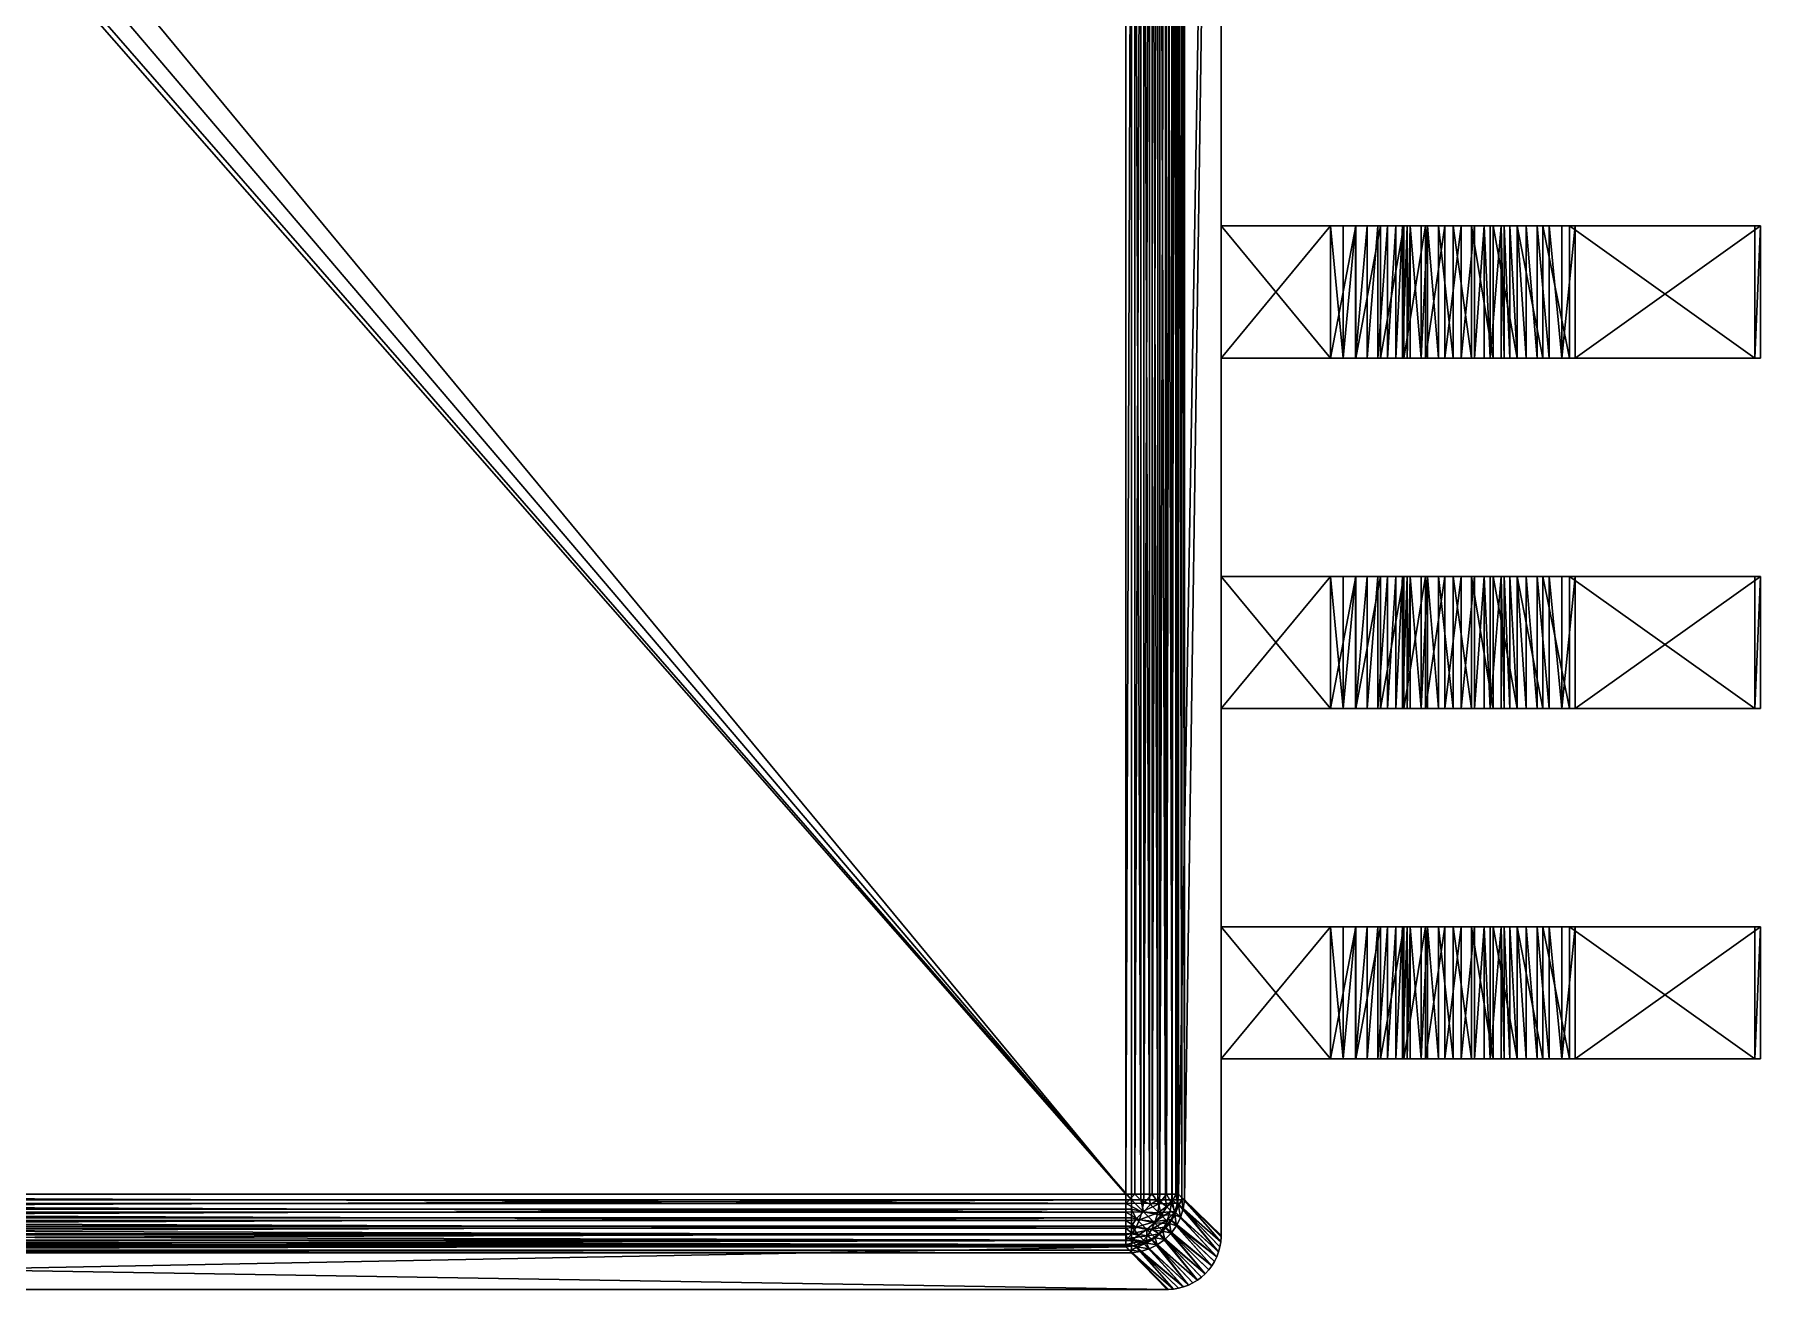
# Model space of a CAD drawing. Extents: x -3.2 to 3.2, y -2.5 to 2.5.
# Drawn here: x 0 to 3.2, y -2.5 to -0.172 of the extents above; entities that cross this region are included whole.
import ezdxf

# ---------------------------------------------------------------- set-up
doc = ezdxf.new("R2010")
doc.units = 0
for name, color, linetype in [('BODY_TSSOP_ncl1_1', 250, 'CONTINUOUS'), ('LEAD_TSSOP_ncl1_15', 7, 'CONTINUOUS'), ('LEAD_TSSOP_ncl1_17', 7, 'CONTINUOUS'), ('LEAD_TSSOP_ncl1_19', 7, 'CONTINUOUS')]:
    doc.layers.add(name, color=color, linetype=linetype)

msp = doc.modelspace()

# ---------------------------------------------------------------- meshes
at = {"layer": 'BODY_TSSOP_ncl1_1', "color": 250}
mesh = msp.add_polyface(dxfattribs=at)
corners = [(-2.033999, 2.333999, 0.13), (-2.033999, -2.333999, 0.13), (2.033999, -2.333999, 0.13), (-2.050934, 2.333999, 0.131444), (-2.050934, -2.333999, 0.131444), (-2.06738, 2.333999, 0.135736), (-2.06738, -2.333999, 0.135736), (-2.082861, 2.333999, 0.14275), (-2.082861, -2.333999, 0.14275), (-2.096931, 2.333999, 0.152285), (-2.096931, -2.333999, 0.152285), (-2.109183, 2.333999, 0.164065), (-2.109183, -2.333999, 0.164065), (-2.119263, 2.333999, 0.17775), (-2.119263, -2.333999, 0.17775), (-2.12688, 2.333999, 0.192944), (-2.12688, -2.333999, 0.192944), (-2.131814, 2.333999, 0.209209), (-2.131814, -2.333999, 0.209209), (-2.2, -2.4, 0.53), (-2.2, 2.4, 0.53), (-2.2, -2.4, 0.68), (-2.121186, 2.323371, 1.050791), (-2.121186, -2.323371, 1.050791), (-2.116252, -2.323371, 1.067056), (-2.116252, 2.323371, 1.067056), (-2.108635, -2.323371, 1.08225), (-2.108635, 2.323371, 1.08225), (-2.098555, -2.323371, 1.095935), (-2.098555, 2.323371, 1.095935), (-2.086303, -2.323371, 1.107715), (-2.086303, 2.323371, 1.107715), (-2.056752, -2.323371, 1.124264), (-2.040306, 2.323371, 1.128556), (-2.040306, -2.323371, 1.128556), (-2.023371, 2.323371, 1.13), (-2.023371, -2.323371, 1.13), (-2.072233, -2.323371, 1.11725), (-2.072233, 2.323371, 1.11725), (-2.056752, 2.323371, 1.124264), (-1.2, 1.35359, 1.13), (-1.263192, 1.324123, 1.13), (-1.330541, 1.306077, 1.13), (-1.4, 1.3, 1.13), (-1.469459, 1.306077, 1.13), (-1.536808, 1.324123, 1.13), (-1.6, 1.35359, 1.13), (-1.657115, 1.393582, 1.13), (-1.706418, 1.442885, 1.13), (-1.74641, 1.5, 1.13), (-1.793923, 1.630541, 1.13), (-1.775877, 1.563192, 1.13)]
mesh.append_faces([[corners[k] for k in face] for face in [(0, 1, 2), (1, 3, 4), (4, 5, 6), (6, 7, 8), (8, 9, 10), (10, 11, 12), (12, 13, 14), (14, 15, 16), (16, 17, 18), (19, 18, 20), (21, 22, 23), (24, 23, 25), (26, 24, 27), (28, 26, 29), (30, 28, 31), (32, 33, 34), (34, 35, 36), (37, 30, 38), (32, 37, 39), (35, 34, 33), (33, 32, 39), (19, 20, 21), (40, 36, 41), (41, 36, 42), (42, 36, 43), (43, 36, 44), (44, 36, 45), (45, 36, 46), (46, 36, 47), (47, 36, 48), (48, 36, 49), (36, 35, 50), (49, 36, 51), (51, 36, 50)]], dxfattribs={"color": 250})
mesh = msp.add_polyface(dxfattribs=at)
corners = [(2.2, -2.4, 0.53), (2.2, 2.4, 0.53), (2.131814, -2.333999, 0.209209), (2.12688, 2.333999, 0.192944), (2.12688, -2.333999, 0.192944), (2.119263, 2.333999, 0.17775), (2.119263, -2.333999, 0.17775), (2.109183, 2.333999, 0.164065), (2.109183, -2.333999, 0.164065), (2.096931, 2.333999, 0.152285), (2.096931, -2.333999, 0.152285), (2.082861, 2.333999, 0.14275), (2.082861, -2.333999, 0.14275), (2.06738, -2.333999, 0.135736), (2.069238, -2.342398, 0.136792), (2.099505, -2.346801, 0.155535), (2.120973, -2.344321, 0.181741), (2.129693, -2.350537, 0.206144), (2.050934, -2.333999, 0.131444), (2.056222, -2.356222, 0.135067), (2.033999, -2.333999, 0.13), (-2.033999, -2.350934, 0.131444), (-2.033999, -2.333999, 0.13), (2.2, -2.4, 0.68), (2.2, 2.4, 0.68), (2.121186, -2.323371, 1.050791), (2.119065, -2.339909, 1.053856), (2.116252, -2.323371, 1.067056), (2.10772, -2.339866, 1.08112), (2.114195, -2.355971, 1.056235), (2.098555, -2.323371, 1.095935), (2.085332, -2.340869, 1.106516), (2.023371, -2.323371, 1.13), (2.040306, -2.323371, 1.128556), (2.023371, -2.340306, 1.128556), (2.072233, -2.323371, 1.11725), (2.055837, -2.339866, 1.123134), (2.056752, -2.323371, 1.124264), (2.086303, -2.323371, 1.107715), (2.108635, -2.323371, 1.08225), (-2.023371, -2.323371, 1.13), (-2.023371, -2.340306, 1.128556), (-1.2, 1.35359, 1.13)]
mesh.append_faces([[corners[k] for k in face] for face in [(0, 1, 2), (2, 3, 4), (4, 5, 6), (6, 7, 8), (8, 9, 10), (10, 11, 12), (12, 13, 14), (10, 12, 15), (6, 8, 16), (2, 4, 17), (17, 4, 16), (4, 6, 16), (8, 10, 15), (14, 18, 19), (18, 20, 19), (13, 18, 14), (21, 20, 22), (23, 24, 0), (25, 26, 27), (28, 26, 29), (27, 26, 28), (30, 28, 31), (32, 33, 34), (35, 31, 36), (34, 33, 36), (37, 35, 36), (33, 37, 36), (38, 30, 31), (35, 38, 31), (39, 27, 28), (30, 39, 28), (34, 40, 32), (40, 34, 41), (32, 40, 42)]], dxfattribs={"color": 250})
mesh = msp.add_polyface(dxfattribs=at)
corners = [(2.033999, 2.333999, 0.13), (-2.033999, 2.333999, 0.13), (2.033999, -2.333999, 0.13), (2.2, 2.4, 0.53), (2.131814, 2.333999, 0.209209), (2.131814, -2.333999, 0.209209), (2.050934, 2.333999, 0.131444), (2.050934, -2.333999, 0.131444), (2.06738, 2.333999, 0.135736), (2.06738, -2.333999, 0.135736), (2.082861, 2.333999, 0.14275), (2.082861, -2.333999, 0.14275), (2.096931, 2.333999, 0.152285), (2.096931, -2.333999, 0.152285), (2.109183, 2.333999, 0.164065), (2.109183, -2.333999, 0.164065), (2.119263, 2.333999, 0.17775), (2.119263, -2.333999, 0.17775), (2.12688, 2.333999, 0.192944), (2.12688, -2.333999, 0.192944), (2.2, 2.4, 0.68), (2.2, -2.4, 0.53), (2.2, -2.4, 0.68), (2.121186, -2.323371, 1.050791), (2.121186, 2.323371, 1.050791), (2.116252, 2.323371, 1.067056), (2.116252, -2.323371, 1.067056), (2.108635, 2.323371, 1.08225), (2.108635, -2.323371, 1.08225), (2.098555, 2.323371, 1.095935), (2.098555, -2.323371, 1.095935), (2.086303, 2.323371, 1.107715), (2.086303, -2.323371, 1.107715), (2.056752, 2.323371, 1.124264), (2.040306, -2.323371, 1.128556), (2.040306, 2.323371, 1.128556), (2.023371, -2.323371, 1.13), (2.023371, 2.323371, 1.13), (2.072233, 2.323371, 1.11725), (2.072233, -2.323371, 1.11725), (2.056752, -2.323371, 1.124264), (-1.093582, 1.442885, 1.13), (-1.142885, 1.393582, 1.13), (-1.2, 1.35359, 1.13)]
mesh.append_faces([[corners[k] for k in face] for face in [(0, 1, 2), (3, 4, 5), (6, 0, 7), (8, 6, 9), (10, 8, 11), (12, 10, 13), (14, 12, 15), (16, 14, 17), (18, 16, 19), (4, 18, 5), (11, 8, 9), (9, 6, 7), (7, 0, 2), (20, 3, 21), (22, 23, 20), (20, 23, 24), (25, 24, 26), (27, 25, 28), (29, 27, 30), (31, 29, 32), (33, 34, 35), (35, 36, 37), (38, 31, 39), (33, 38, 40), (36, 35, 34), (34, 33, 40), (40, 38, 39), (39, 31, 32), (32, 29, 30), (30, 27, 28), (28, 25, 26), (26, 24, 23), (37, 36, 41), (41, 36, 42), (42, 36, 43)]], dxfattribs={"color": 250})
mesh = msp.add_polyface(dxfattribs=at)
corners = [(2.042398, -2.369238, 0.136792), (2.056222, -2.356222, 0.135067), (2.033999, -2.350934, 0.131444), (2.033999, -2.382861, 0.14275), (2.062006, -2.388846, 0.151213), (2.033999, -2.36738, 0.135736), (2.076193, -2.376193, 0.149754), (2.088846, -2.362006, 0.151213), (2.033999, -2.333999, 0.13), (2.069238, -2.342398, 0.136792), (2.091888, -2.391888, 0.172574), (-2.033999, -2.350934, 0.131444), (-2.033999, -2.36738, 0.135736), (-2.033999, -2.382861, 0.14275), (-2.033999, -2.396931, 0.152285), (2.053119, -2.355851, 1.119778), (2.023371, -2.340306, 1.128556), (2.055837, -2.339866, 1.123134), (2.048683, -2.370834, 1.1143), (2.023371, -2.356752, 1.124264), (2.023371, -2.372233, 1.11725), (2.023371, -2.386303, 1.107715), (2.042666, -2.384353, 1.10687), (2.085332, -2.340869, 1.106516), (2.082449, -2.357827, 1.102956), (2.077744, -2.373722, 1.097145), (2.07136, -2.388064, 1.089262), (-2.023371, -2.340306, 1.128556), (-2.023371, -2.372233, 1.11725), (-2.023371, -2.356752, 1.124264), (-2.023371, -2.386303, 1.107715)]
mesh.append_faces([[corners[k] for k in face] for face in [(0, 1, 2), (3, 4, 0), (5, 0, 2), (6, 0, 4), (5, 3, 0), (6, 7, 1), (0, 6, 1), (2, 1, 8), (1, 7, 9), (4, 10, 6), (2, 8, 11), (5, 2, 12), (3, 5, 13), (14, 3, 13), (13, 5, 12), (12, 2, 11), (15, 16, 17), (18, 19, 15), (19, 16, 15), (20, 19, 18), (21, 20, 22), (22, 20, 18), (23, 15, 17), (15, 23, 24), (24, 18, 15), (18, 24, 25), (25, 22, 18), (22, 25, 26), (19, 27, 16), (20, 21, 28), (19, 20, 29), (27, 19, 29), (29, 20, 28), (28, 21, 30)]], dxfattribs={"color": 250})
mesh = msp.add_polyface(dxfattribs=at)
corners = [(2.2, -2.4, 0.53), (2.131814, -2.333999, 0.209209), (2.199977, -2.402162, 0.52989), (2.104256, -2.377416, 0.173617), (2.11407, -2.361366, 0.17671), (2.088846, -2.362006, 0.151213), (2.120973, -2.344321, 0.181741), (2.109183, -2.333999, 0.164065), (2.117342, -2.381725, 0.20214), (2.124823, -2.366599, 0.203765), (2.099505, -2.346801, 0.155535), (2.082861, -2.333999, 0.14275), (2.069238, -2.342398, 0.136792), (2.107466, -2.395479, 0.201316), (2.091888, -2.391888, 0.172574), (2.129693, -2.350537, 0.206144), (2.076193, -2.376193, 0.149754), (2.199977, -2.402162, 0.68011), (2.121186, -2.323371, 1.050791), (2.2, -2.4, 0.68), (2.114195, -2.355971, 1.056235), (2.106714, -2.371097, 1.05786), (2.100567, -2.370834, 1.072286), (2.10772, -2.339866, 1.08112), (2.105002, -2.355851, 1.077764), (2.096838, -2.384851, 1.058684), (2.094549, -2.384353, 1.064855), (2.07136, -2.388064, 1.089262), (2.082449, -2.357827, 1.102956), (2.077744, -2.373722, 1.097145), (2.084851, -2.396838, 1.058684), (2.085332, -2.340869, 1.106516), (2.119065, -2.339909, 1.053856), (2.195302, -2.430288, 0.682548), (2.199318, -2.411661, 0.681029), (2.195302, -2.430288, 0.527452), (2.199318, -2.411661, 0.528971)]
mesh.append_faces([[corners[k] for k in face] for face in [(0, 1, 2), (3, 4, 5), (6, 7, 4), (8, 9, 4), (10, 11, 5), (5, 11, 12), (13, 8, 3), (14, 13, 3), (4, 7, 10), (9, 15, 6), (3, 8, 4), (4, 9, 6), (5, 4, 10), (3, 16, 14), (16, 3, 5), (17, 18, 19), (20, 21, 22), (23, 20, 24), (21, 25, 26), (27, 22, 26), (28, 24, 29), (29, 22, 27), (24, 20, 22), (29, 24, 22), (25, 30, 26), (22, 21, 26), (23, 28, 31), (28, 23, 24), (20, 32, 33), (32, 18, 34), (34, 18, 17), (15, 9, 35), (1, 15, 36), (2, 1, 36)]], dxfattribs={"color": 250})
mesh = msp.add_polyface(dxfattribs=at)
corners = [(2.199977, -2.402162, 0.68011), (2.2, -2.4, 0.68), (2.199977, -2.402162, 0.52989), (2.187804, -2.447856, 0.683596), (2.191972, -2.43925, 0.683134), (2.187804, -2.447856, 0.526404), (2.195302, -2.430288, 0.682548), (2.191972, -2.43925, 0.526866), (2.197757, -2.421063, 0.681845), (2.195302, -2.430288, 0.527452), (2.199318, -2.411661, 0.681029), (2.197757, -2.421063, 0.528155), (2.199318, -2.411661, 0.528971), (2.2, -2.4, 0.53), (2.096838, -2.384851, 1.058684), (2.106714, -2.371097, 1.05786), (2.182839, -2.456015, 0.683928), (2.084851, -2.396838, 1.058684), (2.170711, -2.470711, 0.684195), (2.071097, -2.406714, 1.05786), (2.156015, -2.482839, 0.683928), (2.114195, -2.355971, 1.056235), (2.177124, -2.463654, 0.684128), (2.119065, -2.339909, 1.053856), (2.095479, -2.407466, 0.201316), (2.081725, -2.417342, 0.20214), (2.156015, -2.482839, 0.526072), (2.107466, -2.395479, 0.201316), (2.170711, -2.470711, 0.525805), (2.117342, -2.381725, 0.20214), (2.182839, -2.456015, 0.526072), (2.124823, -2.366599, 0.203765), (2.129693, -2.350537, 0.206144), (2.177124, -2.463654, 0.525872)]
mesh.append_faces([[corners[k] for k in face] for face in [(0, 1, 2), (3, 4, 5), (4, 6, 7), (6, 8, 9), (8, 10, 11), (10, 0, 12), (5, 4, 7), (7, 6, 9), (9, 8, 11), (11, 10, 12), (12, 0, 2), (2, 1, 13), (14, 15, 16), (17, 14, 18), (19, 17, 20), (15, 21, 4), (18, 14, 22), (22, 14, 16), (16, 15, 3), (3, 15, 4), (4, 21, 6), (6, 23, 8), (8, 23, 10), (24, 25, 26), (27, 24, 28), (29, 27, 30), (31, 29, 7), (12, 32, 11), (11, 32, 9), (9, 31, 7), (7, 29, 5), (5, 29, 30), (30, 27, 33), (33, 27, 28)]], dxfattribs={"color": 250})
mesh = msp.add_polyface(dxfattribs=at)
corners = [(-2.033999, -2.431814, 0.209209), (2.033999, -2.42688, 0.192944), (-2.033999, -2.42688, 0.192944), (2.033999, -2.419263, 0.17775), (-2.033999, -2.419263, 0.17775), (2.033999, -2.409183, 0.164065), (-2.033999, -2.409183, 0.164065), (2.033999, -2.396931, 0.152285), (-2.033999, -2.396931, 0.152285), (-2.050537, -2.429693, 0.206144), (-2.066599, -2.424823, 0.203765), (-2.044321, -2.420973, 0.181741), (-2.062006, -2.388846, 0.151213), (-2.061366, -2.41407, 0.17671), (-2.046801, -2.399505, 0.155535), (-2.033999, -2.382861, 0.14275), (-2.042398, -2.369238, 0.136792), (-2.111661, -2.499318, 0.528971), (-2.1, -2.5, 0.68), (2.1, -2.5, 0.68), (-2.1, -2.5, 0.53), (-2.023371, -2.421186, 1.050791), (2.023371, -2.421186, 1.050791), (-2.039909, -2.419065, 1.053856), (-2.111661, -2.499318, 0.681029), (-2.055971, -2.414195, 1.056235), (-2.039866, -2.40772, 1.08112), (-2.023371, -2.416252, 1.067056), (-2.023371, -2.398555, 1.095935), (-2.040869, -2.385332, 1.106516), (-2.055851, -2.405002, 1.077764), (-2.057827, -2.382449, 1.102956), (-2.073722, -2.377744, 1.097145), (-2.023371, -2.386303, 1.107715), (-2.023371, -2.372233, 1.11725), (-2.023371, -2.408635, 1.08225), (-2.070834, -2.400567, 1.072286)]
mesh.append_faces([[corners[k] for k in face] for face in [(0, 1, 2), (2, 3, 4), (4, 5, 6), (6, 7, 8), (9, 0, 2), (10, 9, 11), (11, 9, 2), (12, 13, 14), (13, 10, 11), (14, 15, 12), (12, 15, 16), (13, 6, 14), (11, 6, 13), (4, 6, 11), (2, 4, 11), (8, 15, 14), (6, 8, 14), (0, 9, 17), (18, 19, 20), (21, 22, 18), (23, 21, 24), (25, 26, 23), (27, 23, 26), (28, 26, 29), (27, 21, 23), (25, 30, 26), (31, 30, 32), (33, 28, 29), (34, 33, 29), (35, 27, 26), (28, 35, 26), (30, 25, 36), (26, 31, 29), (31, 26, 30)]], dxfattribs={"color": 250})
mesh = msp.add_polyface(dxfattribs=at)
corners = [(2.033999, -2.431814, 0.209209), (2.050537, -2.429693, 0.206144), (2.033999, -2.42688, 0.192944), (2.044321, -2.420973, 0.181741), (2.033999, -2.396931, 0.152285), (2.046801, -2.399505, 0.155535), (2.033999, -2.382861, 0.14275), (2.033999, -2.409183, 0.164065), (2.033999, -2.419263, 0.17775), (2.061366, -2.41407, 0.17671), (-2.033999, -2.396931, 0.152285), (-2.033999, -2.409183, 0.164065), (-2.033999, -2.419263, 0.17775), (-2.033999, -2.42688, 0.192944), (-2.033999, -2.431814, 0.209209), (2.1, -2.5, 0.68), (2.1, -2.5, 0.53), (-2.1, -2.5, 0.53), (2.026673, -2.405386, 1.087119), (2.054394, -2.410377, 1.06831), (2.023371, -2.408635, 1.08225), (2.035253, -2.39599, 1.097715), (2.023371, -2.386303, 1.107715), (2.042666, -2.384353, 1.10687), (2.039909, -2.419065, 1.053856), (2.023371, -2.416252, 1.067056), (2.023371, -2.421186, 1.050791), (2.063496, -2.400409, 1.07955), (2.023371, -2.398555, 1.095935), (-2.023371, -2.416252, 1.067056), (-2.023371, -2.408635, 1.08225), (-2.023371, -2.398555, 1.095935), (-2.023371, -2.386303, 1.107715), (-2.023371, -2.421186, 1.050791), (-2.1, -2.5, 0.68)]
mesh.append_faces([[corners[k] for k in face] for face in [(0, 1, 2), (2, 1, 3), (4, 5, 6), (7, 8, 3), (7, 9, 5), (8, 2, 3), (7, 3, 9), (4, 7, 5), (4, 6, 10), (7, 4, 11), (8, 7, 12), (2, 8, 13), (0, 2, 14), (15, 16, 17), (18, 19, 20), (21, 22, 23), (19, 24, 25), (24, 26, 25), (21, 27, 18), (20, 19, 25), (28, 22, 21), (28, 21, 18), (20, 28, 18), (25, 26, 29), (20, 25, 30), (28, 20, 31), (22, 28, 32), (32, 28, 31), (31, 20, 30), (30, 25, 29), (29, 26, 33), (26, 15, 34), (16, 0, 14), (17, 16, 14)]], dxfattribs={"color": 250})
mesh = msp.add_polyface(dxfattribs=at)
corners = [(2.077416, -2.404256, 0.173617), (2.095479, -2.407466, 0.201316), (2.091888, -2.391888, 0.172574), (2.061366, -2.41407, 0.17671), (2.081725, -2.417342, 0.20214), (2.050537, -2.429693, 0.206144), (2.066599, -2.424823, 0.203765), (2.044321, -2.420973, 0.181741), (2.062006, -2.388846, 0.151213), (2.046801, -2.399505, 0.155535), (2.107466, -2.395479, 0.201316), (2.033999, -2.382861, 0.14275), (2.063496, -2.400409, 1.07955), (2.084851, -2.396838, 1.058684), (2.071097, -2.406714, 1.05786), (2.07136, -2.388064, 1.089262), (2.094549, -2.384353, 1.064855), (2.055971, -2.414195, 1.056235), (2.054394, -2.410377, 1.06831), (2.026673, -2.405386, 1.087119), (2.042666, -2.384353, 1.10687), (2.035253, -2.39599, 1.097715), (2.039909, -2.419065, 1.053856), (2.023371, -2.421186, 1.050791), (2.102162, -2.499977, 0.68011), (2.1, -2.5, 0.68), (2.13925, -2.491972, 0.683134), (2.130288, -2.495302, 0.682548), (2.111661, -2.499318, 0.681029), (2.121063, -2.497757, 0.681845), (2.13925, -2.491972, 0.526866), (2.130288, -2.495302, 0.527452), (2.033999, -2.431814, 0.209209), (2.111661, -2.499318, 0.528971), (2.121063, -2.497757, 0.528155), (2.102162, -2.499977, 0.52989), (2.1, -2.5, 0.53)]
mesh.append_faces([[corners[k] for k in face] for face in [(0, 1, 2), (3, 4, 0), (5, 6, 7), (6, 4, 3), (4, 1, 0), (8, 9, 3), (1, 10, 2), (0, 8, 3), (7, 6, 3), (8, 11, 9), (2, 8, 0), (12, 13, 14), (15, 16, 13), (14, 17, 18), (19, 12, 18), (20, 15, 21), (15, 13, 12), (21, 15, 12), (17, 22, 18), (12, 14, 18), (23, 24, 25), (17, 14, 26), (22, 17, 27), (23, 22, 28), (24, 23, 28), (28, 22, 29), (29, 22, 27), (4, 6, 30), (6, 5, 31), (5, 32, 33), (31, 5, 34), (34, 5, 33), (33, 32, 35), (35, 32, 36)]], dxfattribs={"color": 250})
mesh = msp.add_polyface(dxfattribs=at)
corners = [(2.156015, -2.482839, 0.683928), (2.163654, -2.477124, 0.684128), (2.156015, -2.482839, 0.526072), (2.147856, -2.487804, 0.683596), (2.147856, -2.487804, 0.526404), (2.13925, -2.491972, 0.683134), (2.13925, -2.491972, 0.526866), (2.130288, -2.495302, 0.682548), (2.130288, -2.495302, 0.527452), (2.121063, -2.497757, 0.681845), (2.121063, -2.497757, 0.528155), (2.111661, -2.499318, 0.681029), (2.111661, -2.499318, 0.528971), (2.102162, -2.499977, 0.68011), (2.102162, -2.499977, 0.52989), (2.1, -2.5, 0.68), (2.1, -2.5, 0.53), (2.170711, -2.470711, 0.684195), (2.163654, -2.477124, 0.525872), (2.177124, -2.463654, 0.684128), (2.170711, -2.470711, 0.525805), (2.182839, -2.456015, 0.683928), (2.177124, -2.463654, 0.525872), (2.187804, -2.447856, 0.683596), (2.182839, -2.456015, 0.526072), (2.187804, -2.447856, 0.526404), (2.055971, -2.414195, 1.056235), (2.071097, -2.406714, 1.05786), (2.084851, -2.396838, 1.058684), (2.095479, -2.407466, 0.201316), (2.081725, -2.417342, 0.20214), (2.066599, -2.424823, 0.203765)]
mesh.append_faces([[corners[k] for k in face] for face in [(0, 1, 2), (3, 0, 4), (5, 3, 6), (7, 5, 8), (9, 7, 10), (11, 9, 12), (13, 11, 14), (15, 13, 16), (16, 13, 14), (1, 17, 18), (14, 11, 12), (17, 19, 20), (12, 9, 10), (19, 21, 22), (10, 7, 8), (21, 23, 24), (8, 5, 6), (6, 3, 4), (4, 0, 2), (2, 1, 18), (18, 17, 20), (20, 19, 22), (22, 21, 24), (24, 23, 25), (7, 26, 5), (5, 27, 3), (3, 27, 0), (0, 28, 1), (1, 28, 17), (20, 29, 18), (18, 29, 2), (2, 30, 4), (4, 30, 6), (6, 31, 8)]], dxfattribs={"color": 250})
at = {"layer": 'LEAD_TSSOP_ncl1_15', "color": 7}
mesh = msp.add_polyface(dxfattribs=at)
corners = [(2.698847, -2.0725, 0.42693), (2.40254, -2.0725, 0.68), (2.71898, -2.0725, 0.299812), (2.85667, -2.0725, 0.173643), (3.2, -2.0725, 0.149635), (3.189537, -2.0725), (2.846207, -2.0725, 0.024008), (2.570827, -2.0725, 0.276347), (2.550694, -2.0725, 0.403465), (2.40254, -2.0725, 0.53), (2.2, -2.0725, 0.53), (2.2, -2.0725, 0.68), (2.40254, -1.8275, 0.68), (2.698847, -1.8275, 0.42693), (2.2, -1.8275, 0.68), (2.2, -1.8275, 0.53), (2.40254, -1.8275, 0.53), (2.550694, -1.8275, 0.403465), (2.570827, -1.8275, 0.276347), (2.846207, -1.8275, 0.024008), (3.189537, -1.8275), (3.2, -1.8275, 0.149635), (2.85667, -1.8275, 0.173643), (2.71898, -1.8275, 0.299812), (2.687857, -2.0725, 0.472705), (2.669842, -2.0725, 0.516197), (2.645245, -2.0725, 0.556336), (2.614672, -2.0725, 0.592132), (2.578876, -2.0725, 0.622705), (2.538737, -2.0725, 0.647302), (2.495245, -2.0725, 0.665317), (2.449471, -2.0725, 0.676307), (2.831799, -2.0725, 0.177498), (2.807922, -2.0725, 0.185458), (2.785712, -2.0725, 0.197299), (2.765795, -2.0725, 0.212686), (2.748731, -2.0725, 0.231186), (2.735, -2.0725, 0.252279), (2.724989, -2.0725, 0.275371), (2.582845, -2.0725, 0.227465), (2.602866, -2.0725, 0.181281), (2.630328, -2.0725, 0.139095), (2.664457, -2.0725, 0.102094), (2.704291, -2.0725, 0.07132), (2.74871, -2.0725, 0.04764), (2.796464, -2.0725, 0.03172), (2.426005, -2.0725, 0.528153), (2.448893, -2.0725, 0.522658), (2.470639, -2.0725, 0.513651), (2.490708, -2.0725, 0.501353), (2.508606, -2.0725, 0.486066), (2.523893, -2.0725, 0.468168), (2.536191, -2.0725, 0.448099), (2.545199, -2.0725, 0.426353), (2.449471, -1.8275, 0.676307), (2.495245, -1.8275, 0.665317), (2.538737, -1.8275, 0.647302), (2.578876, -1.8275, 0.622705), (2.614672, -1.8275, 0.592132), (2.645245, -1.8275, 0.556336), (2.669842, -1.8275, 0.516197), (2.687857, -1.8275, 0.472705), (2.545199, -1.8275, 0.426353), (2.536191, -1.8275, 0.448099), (2.523893, -1.8275, 0.468168), (2.508606, -1.8275, 0.486066), (2.490708, -1.8275, 0.501353), (2.470639, -1.8275, 0.513651), (2.448893, -1.8275, 0.522658), (2.426005, -1.8275, 0.528153), (2.796464, -1.8275, 0.03172), (2.74871, -1.8275, 0.04764), (2.704291, -1.8275, 0.07132), (2.664457, -1.8275, 0.102094), (2.630328, -1.8275, 0.139095), (2.602866, -1.8275, 0.181281), (2.582845, -1.8275, 0.227465), (2.724989, -1.8275, 0.275371), (2.735, -1.8275, 0.252279), (2.748731, -1.8275, 0.231186), (2.765795, -1.8275, 0.212686), (2.785712, -1.8275, 0.197299), (2.807922, -1.8275, 0.185458), (2.831799, -1.8275, 0.177498)]
mesh.append_faces([[corners[k] for k in face] for face in [(29, 28, 49), (28, 27, 50), (27, 26, 51), (26, 25, 52), (25, 24, 53), (24, 0, 8), (0, 2, 7), (2, 38, 39), (37, 36, 41), (36, 35, 42), (35, 34, 43), (45, 33, 32), (6, 3, 5), (32, 3, 6), (3, 4, 5), (34, 33, 44), (38, 37, 40), (32, 6, 45), (33, 45, 44), (34, 44, 43), (35, 43, 42), (36, 42, 41), (37, 41, 40), (38, 40, 39), (2, 39, 7), (30, 29, 48), (0, 7, 8), (31, 30, 47), (24, 8, 53), (1, 31, 46), (25, 53, 52), (26, 52, 51), (27, 51, 50), (28, 50, 49), (29, 49, 48), (30, 48, 47), (31, 47, 46), (1, 46, 9), (11, 1, 10), (1, 9, 10), (13, 0, 61), (25, 61, 24), (27, 59, 26), (29, 57, 28), (31, 55, 30), (1, 54, 31), (56, 57, 29), (55, 56, 30), (54, 55, 31), (12, 54, 1), (57, 58, 28), (30, 56, 29), (58, 59, 27), (28, 58, 27), (59, 60, 26), (26, 60, 25), (60, 61, 25), (61, 0, 24), (12, 11, 14), (11, 12, 1), (14, 11, 15), (15, 11, 10), (10, 9, 15), (15, 9, 16), (16, 9, 46), (16, 46, 69), (46, 47, 68), (47, 48, 67), (48, 49, 66), (50, 51, 64), (51, 52, 63), (52, 53, 62), (53, 8, 17), (49, 50, 65), (53, 17, 62), (52, 62, 63), (51, 63, 64), (50, 64, 65), (49, 65, 66), (48, 66, 67), (47, 67, 68), (46, 68, 69), (8, 7, 17), (17, 7, 18), (18, 7, 76), (40, 76, 39), (42, 74, 41), (44, 72, 43), (6, 70, 45), (72, 73, 43), (71, 72, 44), (70, 71, 45), (19, 70, 6), (45, 71, 44), (73, 74, 42), (43, 73, 42), (74, 75, 41), (41, 75, 40), (75, 76, 40), (76, 7, 39), (20, 19, 5), (5, 19, 6), (20, 5, 21), (21, 5, 4), (4, 3, 21), (21, 3, 22), (22, 3, 32), (32, 82, 83), (34, 80, 81), (36, 78, 79), (38, 23, 77), (35, 36, 79), (36, 37, 78), (37, 38, 77), (38, 2, 23), (37, 77, 78), (34, 35, 80), (35, 79, 80), (33, 34, 81), (33, 81, 82), (32, 33, 82), (22, 32, 83), (2, 0, 23), (23, 0, 13), (79, 78, 74), (80, 79, 73), (81, 80, 72), (82, 70, 83), (22, 19, 20), (22, 83, 19), (21, 22, 20), (82, 81, 71), (78, 77, 75), (19, 83, 70), (77, 23, 76), (70, 82, 71), (23, 13, 18), (71, 81, 72), (72, 80, 73), (73, 79, 74), (74, 78, 75), (75, 77, 76), (13, 17, 18), (76, 23, 18), (17, 13, 62), (62, 13, 61), (63, 62, 60), (64, 63, 59), (65, 64, 58), (66, 65, 57), (67, 66, 56), (69, 68, 54), (16, 69, 12), (15, 16, 14), (68, 67, 55), (14, 16, 12), (12, 69, 54), (54, 68, 55), (55, 67, 56), (56, 66, 57), (57, 65, 58), (58, 64, 59), (59, 63, 60), (60, 62, 61)]], dxfattribs={"color": 7})
at = {"layer": 'LEAD_TSSOP_ncl1_17', "color": 7}
mesh = msp.add_polyface(dxfattribs=at)
corners = [(2.698847, -1.4225, 0.42693), (2.40254, -1.4225, 0.68), (2.71898, -1.4225, 0.299812), (2.85667, -1.4225, 0.173643), (3.2, -1.4225, 0.149635), (3.189537, -1.4225), (2.846207, -1.4225, 0.024008), (2.570827, -1.4225, 0.276347), (2.550694, -1.4225, 0.403465), (2.40254, -1.4225, 0.53), (2.2, -1.4225, 0.53), (2.2, -1.4225, 0.68), (2.40254, -1.1775, 0.68), (2.698847, -1.1775, 0.42693), (2.2, -1.1775, 0.68), (2.2, -1.1775, 0.53), (2.40254, -1.1775, 0.53), (2.550694, -1.1775, 0.403465), (2.570827, -1.1775, 0.276347), (2.846207, -1.1775, 0.024008), (3.189537, -1.1775), (3.2, -1.1775, 0.149635), (2.85667, -1.1775, 0.173643), (2.71898, -1.1775, 0.299812), (2.687857, -1.4225, 0.472705), (2.669842, -1.4225, 0.516197), (2.645245, -1.4225, 0.556336), (2.614672, -1.4225, 0.592132), (2.578876, -1.4225, 0.622705), (2.538737, -1.4225, 0.647302), (2.495245, -1.4225, 0.665317), (2.449471, -1.4225, 0.676307), (2.831799, -1.4225, 0.177498), (2.807922, -1.4225, 0.185458), (2.785712, -1.4225, 0.197299), (2.765795, -1.4225, 0.212686), (2.748731, -1.4225, 0.231186), (2.735, -1.4225, 0.252279), (2.724989, -1.4225, 0.275371), (2.582845, -1.4225, 0.227465), (2.602866, -1.4225, 0.181281), (2.630328, -1.4225, 0.139095), (2.664457, -1.4225, 0.102094), (2.704291, -1.4225, 0.07132), (2.74871, -1.4225, 0.04764), (2.796464, -1.4225, 0.03172), (2.426005, -1.4225, 0.528153), (2.448893, -1.4225, 0.522658), (2.470639, -1.4225, 0.513651), (2.490708, -1.4225, 0.501353), (2.508606, -1.4225, 0.486066), (2.523893, -1.4225, 0.468168), (2.536191, -1.4225, 0.448099), (2.545199, -1.4225, 0.426353), (2.449471, -1.1775, 0.676307), (2.495245, -1.1775, 0.665317), (2.538737, -1.1775, 0.647302), (2.578876, -1.1775, 0.622705), (2.614672, -1.1775, 0.592132), (2.645245, -1.1775, 0.556336), (2.669842, -1.1775, 0.516197), (2.687857, -1.1775, 0.472705), (2.545199, -1.1775, 0.426353), (2.536191, -1.1775, 0.448099), (2.523893, -1.1775, 0.468168), (2.508606, -1.1775, 0.486066), (2.490708, -1.1775, 0.501353), (2.470639, -1.1775, 0.513651), (2.448893, -1.1775, 0.522658), (2.426005, -1.1775, 0.528153), (2.796464, -1.1775, 0.03172), (2.74871, -1.1775, 0.04764), (2.704291, -1.1775, 0.07132), (2.664457, -1.1775, 0.102094), (2.630328, -1.1775, 0.139095), (2.602866, -1.1775, 0.181281), (2.582845, -1.1775, 0.227465), (2.724989, -1.1775, 0.275371), (2.735, -1.1775, 0.252279), (2.748731, -1.1775, 0.231186), (2.765795, -1.1775, 0.212686), (2.785712, -1.1775, 0.197299), (2.807922, -1.1775, 0.185458), (2.831799, -1.1775, 0.177498)]
mesh.append_faces([[corners[k] for k in face] for face in [(29, 28, 49), (28, 27, 50), (27, 26, 51), (26, 25, 52), (25, 24, 53), (24, 0, 8), (0, 2, 7), (2, 38, 39), (37, 36, 41), (36, 35, 42), (35, 34, 43), (45, 33, 32), (6, 3, 5), (32, 3, 6), (3, 4, 5), (34, 33, 44), (38, 37, 40), (32, 6, 45), (33, 45, 44), (34, 44, 43), (35, 43, 42), (36, 42, 41), (37, 41, 40), (38, 40, 39), (2, 39, 7), (30, 29, 48), (0, 7, 8), (31, 30, 47), (24, 8, 53), (1, 31, 46), (25, 53, 52), (26, 52, 51), (27, 51, 50), (28, 50, 49), (29, 49, 48), (30, 48, 47), (31, 47, 46), (1, 46, 9), (11, 1, 10), (1, 9, 10), (13, 0, 61), (25, 61, 24), (27, 59, 26), (29, 57, 28), (31, 55, 30), (1, 54, 31), (56, 57, 29), (55, 56, 30), (54, 55, 31), (12, 54, 1), (57, 58, 28), (30, 56, 29), (58, 59, 27), (28, 58, 27), (59, 60, 26), (26, 60, 25), (60, 61, 25), (61, 0, 24), (12, 11, 14), (11, 12, 1), (14, 11, 15), (15, 11, 10), (10, 9, 15), (15, 9, 16), (16, 9, 46), (16, 46, 69), (46, 47, 68), (47, 48, 67), (48, 49, 66), (50, 51, 64), (51, 52, 63), (52, 53, 62), (53, 8, 17), (49, 50, 65), (53, 17, 62), (52, 62, 63), (51, 63, 64), (50, 64, 65), (49, 65, 66), (48, 66, 67), (47, 67, 68), (46, 68, 69), (8, 7, 17), (17, 7, 18), (18, 7, 76), (40, 76, 39), (42, 74, 41), (44, 72, 43), (6, 70, 45), (72, 73, 43), (71, 72, 44), (70, 71, 45), (19, 70, 6), (45, 71, 44), (73, 74, 42), (43, 73, 42), (74, 75, 41), (41, 75, 40), (75, 76, 40), (76, 7, 39), (20, 19, 5), (5, 19, 6), (20, 5, 21), (21, 5, 4), (4, 3, 21), (21, 3, 22), (22, 3, 32), (32, 82, 83), (34, 80, 81), (36, 78, 79), (38, 23, 77), (35, 36, 79), (36, 37, 78), (37, 38, 77), (38, 2, 23), (37, 77, 78), (34, 35, 80), (35, 79, 80), (33, 34, 81), (33, 81, 82), (32, 33, 82), (22, 32, 83), (2, 0, 23), (23, 0, 13), (79, 78, 74), (80, 79, 73), (81, 80, 72), (82, 70, 83), (22, 19, 20), (22, 83, 19), (21, 22, 20), (82, 81, 71), (78, 77, 75), (19, 83, 70), (77, 23, 76), (70, 82, 71), (23, 13, 18), (71, 81, 72), (72, 80, 73), (73, 79, 74), (74, 78, 75), (75, 77, 76), (13, 17, 18), (76, 23, 18), (17, 13, 62), (62, 13, 61), (63, 62, 60), (64, 63, 59), (65, 64, 58), (66, 65, 57), (67, 66, 56), (69, 68, 54), (16, 69, 12), (15, 16, 14), (68, 67, 55), (14, 16, 12), (12, 69, 54), (54, 68, 55), (55, 67, 56), (56, 66, 57), (57, 65, 58), (58, 64, 59), (59, 63, 60), (60, 62, 61)]], dxfattribs={"color": 7})
at = {"layer": 'LEAD_TSSOP_ncl1_19', "color": 7}
mesh = msp.add_polyface(dxfattribs=at)
corners = [(2.698847, -0.7725, 0.42693), (2.40254, -0.7725, 0.68), (2.71898, -0.7725, 0.299812), (2.85667, -0.7725, 0.173643), (3.2, -0.7725, 0.149635), (3.189537, -0.7725), (2.846207, -0.7725, 0.024008), (2.570827, -0.7725, 0.276347), (2.550694, -0.7725, 0.403465), (2.40254, -0.7725, 0.53), (2.2, -0.7725, 0.53), (2.2, -0.7725, 0.68), (2.40254, -0.5275, 0.68), (2.698847, -0.5275, 0.42693), (2.2, -0.5275, 0.68), (2.2, -0.5275, 0.53), (2.40254, -0.5275, 0.53), (2.550694, -0.5275, 0.403465), (2.570827, -0.5275, 0.276347), (2.846207, -0.5275, 0.024008), (3.189537, -0.5275), (3.2, -0.5275, 0.149635), (2.85667, -0.5275, 0.173643), (2.71898, -0.5275, 0.299812), (2.687857, -0.7725, 0.472705), (2.669842, -0.7725, 0.516197), (2.645245, -0.7725, 0.556336), (2.614672, -0.7725, 0.592132), (2.578876, -0.7725, 0.622705), (2.538737, -0.7725, 0.647302), (2.495245, -0.7725, 0.665317), (2.449471, -0.7725, 0.676307), (2.831799, -0.7725, 0.177498), (2.807922, -0.7725, 0.185458), (2.785712, -0.7725, 0.197299), (2.765795, -0.7725, 0.212686), (2.748731, -0.7725, 0.231186), (2.735, -0.7725, 0.252279), (2.724989, -0.7725, 0.275371), (2.582845, -0.7725, 0.227465), (2.602866, -0.7725, 0.181281), (2.630328, -0.7725, 0.139095), (2.664457, -0.7725, 0.102094), (2.704291, -0.7725, 0.07132), (2.74871, -0.7725, 0.04764), (2.796464, -0.7725, 0.03172), (2.426005, -0.7725, 0.528153), (2.448893, -0.7725, 0.522658), (2.470639, -0.7725, 0.513651), (2.490708, -0.7725, 0.501353), (2.508606, -0.7725, 0.486066), (2.523893, -0.7725, 0.468168), (2.536191, -0.7725, 0.448099), (2.545199, -0.7725, 0.426353), (2.449471, -0.5275, 0.676307), (2.495245, -0.5275, 0.665317), (2.538737, -0.5275, 0.647302), (2.578876, -0.5275, 0.622705), (2.614672, -0.5275, 0.592132), (2.645245, -0.5275, 0.556336), (2.669842, -0.5275, 0.516197), (2.687857, -0.5275, 0.472705), (2.545199, -0.5275, 0.426353), (2.536191, -0.5275, 0.448099), (2.523893, -0.5275, 0.468168), (2.508606, -0.5275, 0.486066), (2.490708, -0.5275, 0.501353), (2.470639, -0.5275, 0.513651), (2.448893, -0.5275, 0.522658), (2.426005, -0.5275, 0.528153), (2.796464, -0.5275, 0.03172), (2.74871, -0.5275, 0.04764), (2.704291, -0.5275, 0.07132), (2.664457, -0.5275, 0.102094), (2.630328, -0.5275, 0.139095), (2.602866, -0.5275, 0.181281), (2.582845, -0.5275, 0.227465), (2.724989, -0.5275, 0.275371), (2.735, -0.5275, 0.252279), (2.748731, -0.5275, 0.231186), (2.765795, -0.5275, 0.212686), (2.785712, -0.5275, 0.197299), (2.807922, -0.5275, 0.185458), (2.831799, -0.5275, 0.177498)]
mesh.append_faces([[corners[k] for k in face] for face in [(29, 28, 49), (28, 27, 50), (27, 26, 51), (26, 25, 52), (25, 24, 53), (24, 0, 8), (0, 2, 7), (2, 38, 39), (37, 36, 41), (36, 35, 42), (35, 34, 43), (45, 33, 32), (6, 3, 5), (32, 3, 6), (3, 4, 5), (34, 33, 44), (38, 37, 40), (32, 6, 45), (33, 45, 44), (34, 44, 43), (35, 43, 42), (36, 42, 41), (37, 41, 40), (38, 40, 39), (2, 39, 7), (30, 29, 48), (0, 7, 8), (31, 30, 47), (24, 8, 53), (1, 31, 46), (25, 53, 52), (26, 52, 51), (27, 51, 50), (28, 50, 49), (29, 49, 48), (30, 48, 47), (31, 47, 46), (1, 46, 9), (11, 1, 10), (1, 9, 10), (13, 0, 61), (25, 61, 24), (27, 59, 26), (29, 57, 28), (31, 55, 30), (1, 54, 31), (56, 57, 29), (55, 56, 30), (54, 55, 31), (12, 54, 1), (57, 58, 28), (30, 56, 29), (58, 59, 27), (28, 58, 27), (59, 60, 26), (26, 60, 25), (60, 61, 25), (61, 0, 24), (12, 11, 14), (11, 12, 1), (14, 11, 15), (15, 11, 10), (10, 9, 15), (15, 9, 16), (16, 9, 46), (16, 46, 69), (46, 47, 68), (47, 48, 67), (48, 49, 66), (50, 51, 64), (51, 52, 63), (52, 53, 62), (53, 8, 17), (49, 50, 65), (53, 17, 62), (52, 62, 63), (51, 63, 64), (50, 64, 65), (49, 65, 66), (48, 66, 67), (47, 67, 68), (46, 68, 69), (8, 7, 17), (17, 7, 18), (18, 7, 76), (40, 76, 39), (42, 74, 41), (44, 72, 43), (6, 70, 45), (72, 73, 43), (71, 72, 44), (70, 71, 45), (19, 70, 6), (45, 71, 44), (73, 74, 42), (43, 73, 42), (74, 75, 41), (41, 75, 40), (75, 76, 40), (76, 7, 39), (20, 19, 5), (5, 19, 6), (20, 5, 21), (21, 5, 4), (4, 3, 21), (21, 3, 22), (22, 3, 32), (32, 82, 83), (34, 80, 81), (36, 78, 79), (38, 23, 77), (35, 36, 79), (36, 37, 78), (37, 38, 77), (38, 2, 23), (37, 77, 78), (34, 35, 80), (35, 79, 80), (33, 34, 81), (33, 81, 82), (32, 33, 82), (22, 32, 83), (2, 0, 23), (23, 0, 13), (79, 78, 74), (80, 79, 73), (81, 80, 72), (82, 70, 83), (22, 19, 20), (22, 83, 19), (21, 22, 20), (82, 81, 71), (78, 77, 75), (19, 83, 70), (77, 23, 76), (70, 82, 71), (23, 13, 18), (71, 81, 72), (72, 80, 73), (73, 79, 74), (74, 78, 75), (75, 77, 76), (13, 17, 18), (76, 23, 18), (17, 13, 62), (62, 13, 61), (63, 62, 60), (64, 63, 59), (65, 64, 58), (66, 65, 57), (67, 66, 56), (69, 68, 54), (16, 69, 12), (15, 16, 14), (68, 67, 55), (14, 16, 12), (12, 69, 54), (54, 68, 55), (55, 67, 56), (56, 66, 57), (57, 65, 58), (58, 64, 59), (59, 63, 60), (60, 62, 61)]], dxfattribs={"color": 7})

doc.saveas('drawing.dxf')
